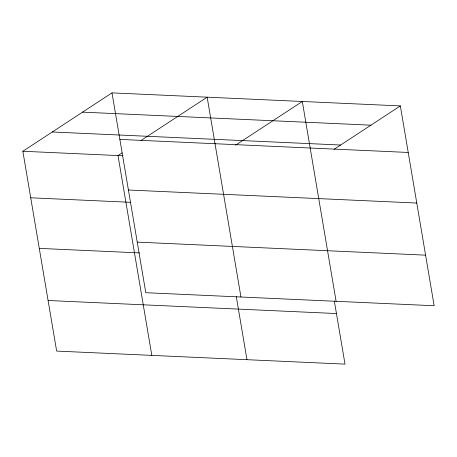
<?xml version="1.0" encoding="UTF-8"?>
<svg xmlns="http://www.w3.org/2000/svg" width="457" height="457" viewBox="0 0 457 457"><rect width="100%" height="100%" fill="white"/><g stroke="black" fill="none" stroke-linecap="round" stroke-linejoin="round"><path stroke-width="0.69" d="M334.335 301.032L345.006 364.126L56.651 351.085L22.85 151.256L111.994 92.874L400.349 105.915L434.15 305.744L145.794 292.703L111.994 92.874M122.128 152.861L118.009 155.557L151.81 355.386M140.956 140.533L207.152 97.175L240.948 297.01M235.521 145.217L302.311 101.483L336.106 301.312M334.153 149.268L400.349 105.915M82.574 112.142L370.935 125.178M52.269 131.987L340.625 145.029M119.865 139.414L408.221 152.455M22.85 151.256L122.979 155.786M128.423 190.003L416.778 203.045M30.722 197.795L130.851 202.325M137.237 242.119L425.593 255.16M39.279 248.38L139.408 252.91M48.094 300.5L336.449 313.542M236.292 296.599L246.963 359.693"/></g></svg>
